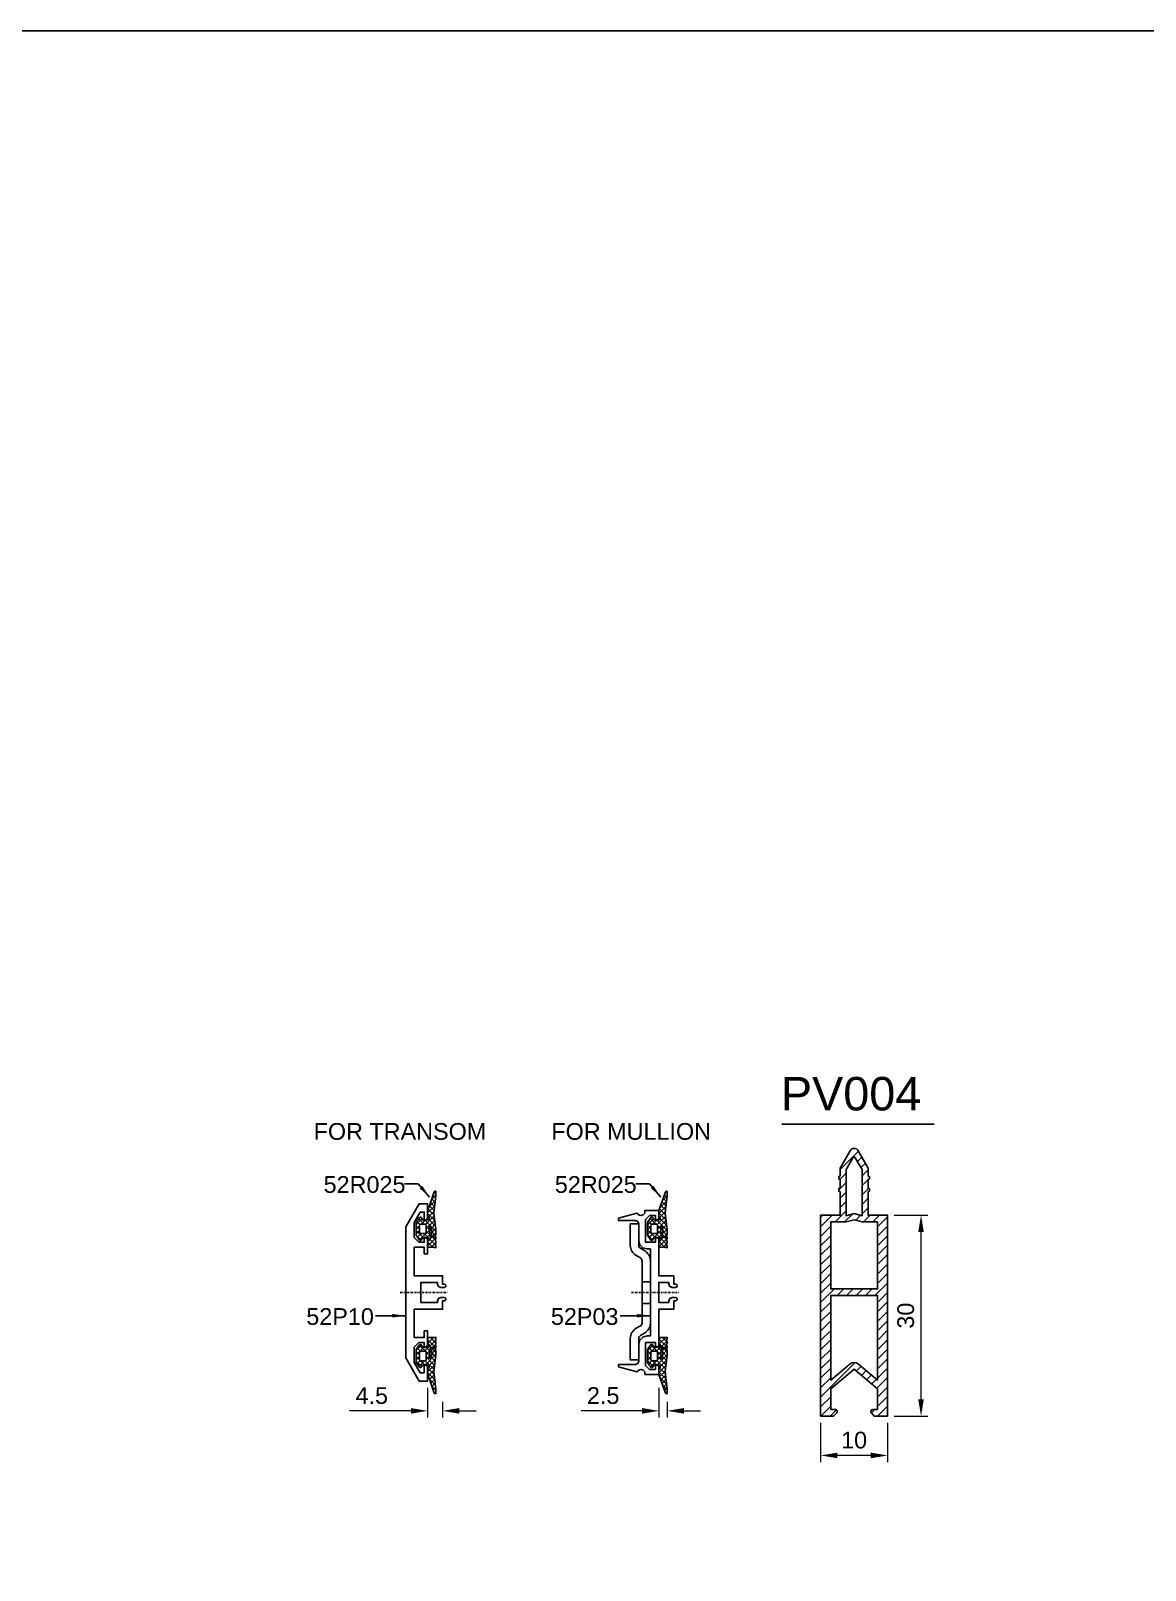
# Model space of a CAD drawing. Header units: millimetres. Extents: x 22319 to 27873, y 35287 to 39437.
# Drawn here: x 26489.5 to 26822.5, y 38976.9 to 39437 of the extents above; entities that cross this region are included whole.
import ezdxf

# ---------------------------------------------------------------- set-up
doc = ezdxf.new("R2010")
doc.units = ezdxf.units.MM
doc.header["$LTSCALE"] = 0.5
doc.linetypes.add('NEWDOT', pattern=[2, 1, -0.5, 0, -0.5])
for name, color, linetype in [('1', 1, 'Continuous'), ('22', 2, 'NEWDOT'), ('6', 6, 'Continuous'), ('arceringen', 6, 'Continuous'), ('FYLLD', 6, 'Continuous'), ('LIST', 2, 'Continuous'), ('MATT', 1, 'Continuous'), ('rubbers', 1, 'Continuous')]:
    doc.layers.add(name, color=color, linetype=linetype)
doc.layers.add('AM_5', color=3, linetype='Continuous', lineweight=18)
doc.layers.add('AM_6', color=2, linetype='Continuous', lineweight=20)
doc.styles.add('Border', font='ARIAL.TTF')
doc.styles.add('ROMANS', font='simplex.shx')
doc.styles.get("Standard").update_dxf_attribs({"font": 'ARIAL.TTF'})
doc.dimstyles.new('SBS_DIN$0', dxfattribs={"dimscale": 2, "dimtxt": 2.5, "dimasz": 2.5, "dimexe": 1, "dimexo": 1, "dimgap": 1, "dimtad": 1, "dimrnd": 0.5, "dimdsep": 46, "dimtxsty": 'Standard', "dimcen": 0, "dimclrd": 256, "dimclre": 256, "dimclrt": 2, "dimadec": 0, "dimazin": 2, "dimtp": 0.1, "dimtm": 0.1, "dimtfac": 0.71, "dimtofl": 0, "dimtmove": 0, "dimatfit": 3, "dimfxl": 0, "dimlwd": -1, "dimlwe": -1, "dimarcsym": 0})
doc.dimstyles.get("Standard").update_dxf_attribs({"dimtxt": 0.18, "dimasz": 0.18, "dimexe": 0.18, "dimexo": 0.0625, "dimgap": 0.09, "dimtad": 0, "dimtih": 1, "dimtoh": 1, "dimdec": 4, "dimzin": 0, "dimdsep": 46, "dimtxsty": 'Standard', "dimcen": 0.09, "dimadec": 0, "dimazin": 0, "dimtfac": 1, "dimtdec": 4, "dimtofl": 0, "dimtmove": 0, "dimatfit": 0, "dimfxl": 0, "dimtolj": 1, "dimtzin": 0, "dimarcsym": 0})

# ---------------------------------------------------------------- blocks, each defined once
blk = doc.blocks.new('*D407')
at = {"layer": 'AM_5'}
for p, q in [((26725.53839324043, 39021.018241354), (26725.53839324043, 39009.2406884341)), ((26745.53839324043, 39021.018241354), (26745.53839324043, 39009.2406884341)), ((26740.53839324043, 39011.2406884341), (26730.53839324043, 39011.2406884341))]:
    blk.add_line(p, q, dxfattribs=at)
for points in [[(26730.53839324043, 39012.07402176744), (26730.53839324043, 39010.40735510077), (26725.53839324043, 39011.2406884341)], [(26740.53839324043, 39012.07402176744), (26740.53839324043, 39010.40735510077), (26745.53839324043, 39011.2406884341)]]:
    blk.add_solid(points, dxfattribs=at)
at = {"layer": 'Defpoints', "color": 0}
for p in [(26725.53839324043, 39023.018241354), (26745.53839324043, 39023.018241354), (26725.53839324043, 39011.2406884341)]:
    blk.add_point(p, dxfattribs=at)
at = {"layer": 'AM_5', "color": 2, "insert": (26735.53839324043, 39015.79355337271), "char_height": 5, "attachment_point": 5}
blk.add_mtext('10', dxfattribs=at)
blk = doc.blocks.new('*D408')
at = {"layer": 'AM_5'}
for p, q in [((26747.53839324043, 39083.018241354), (26757.53839324043, 39083.018241354)), ((26755.53839324043, 39028.018241354), (26755.53839324043, 39078.018241354)), ((26747.53839324043, 39023.018241354), (26757.53839324043, 39023.018241354))]:
    blk.add_line(p, q, dxfattribs=at)
for points in [[(26754.7050599071, 39078.018241354), (26756.37172657376, 39078.018241354), (26755.53839324043, 39083.018241354)], [(26754.7050599071, 39028.018241354), (26756.37172657376, 39028.018241354), (26755.53839324043, 39023.018241354)]]:
    blk.add_solid(points, dxfattribs=at)
at = {"layer": 'Defpoints', "color": 0}
for p in [(26745.53839324043, 39083.018241354), (26755.53839324043, 39083.018241354), (26745.53839324043, 39023.018241354)]:
    blk.add_point(p, dxfattribs=at)
at = {"layer": 'AM_5', "color": 2, "insert": (26750.98382298122, 39053.01824135401), "char_height": 5, "attachment_point": 5, "rotation": 90}
blk.add_mtext('30', dxfattribs=at)
blk = doc.blocks.new('52R025')
at = {"layer": 'arceringen'}
h = blk.add_hatch(dxfattribs=at)
h.set_pattern_fill('ANSI37', color=256, scale=8, style=0)
h.set_pattern_definition([(45, (-946.5391729876393, 440.8052833423931), (-0.7071067811865475, 0.7071067811865476), []), (135, (-946.5391729876393, 440.8052833423931), (-0.7071067811865476, -0.7071067811865475), [])])
h.paths.add_polyline_path([(4.100000000000364, -2.200000000000045), (4.299999999999272, -2.399999999999977), (6.700000000000728, -2.399999999999977), (6.899999999999636, -2.200000000000045), (6.899999999999636, -0.6000000000000227), (6.700000000000728, -0.3999999999999773), (4.299999999999272, -0.3999999999999773), (4.100000000000364, -0.6000000000000227)], flags=16)
h.paths.add_polyline_path([(-5.790000000000873, 2.220000000000027), (-5.590000000000146, 2.009999999999991), (-1.3799999999992, 0.5499999999999545), (0, 0), (1.799999999999272, 0), (2.049999999999272, 0.42999999999995), (2.549999999999272, 0.42999999999995), (2.799999999999272, 0), (2.799999999999272, -1.5), (2.149999999999636, -1.879999999999995), (2, -2.120000000000005), (2.1299999999992, -2.379999999999995), (3.579999999999927, -3.399999999999977), (7.420000000000073, -3.399999999999977), (8.8700000000008, -2.379999999999995), (9, -2.120000000000005), (8.850000000000364, -1.879999999999995), (8.200000000000728, -1.5), (8.200000000000728, 0), (8.450000000000728, 0.42999999999995), (8.950000000000728, 0.42999999999995), (9.200000000000728, 0), (11, 0), (11, 1.899999999999977), (11.07999999999993, 2.059999999999945), (11.1200000000008, 2.5), (10.63999999999942, 2.5), (10.34000000000015, 2.340000000000032), (10.05999999999949, 2.340000000000032), (9.760000000000218, 2.5), (9.239999999999782, 2.5), (8.94000000000051, 2.340000000000032), (8.659999999999854, 2.340000000000032), (8.360000000000582, 2.5), (7.8799999999992, 2.5), (7.920000000000073, 2.059999999999945), (8, 1.899999999999977), (8, 0.7999999999999545), (4.930000000000291, 0.5599999999999454), (4.760000000000218, 0.8799999999999955), (6.299999999999272, 1.340000000000032), (6.559999999999491, 1.259999999999991), (7.159999999999854, 1.059999999999945), (7.700000000000728, 1.399999999999977), (7.790000000000873, 2.029999999999973), (7.350000000000364, 2.5), (5.829999999999927, 2.5), (0.8299999999999272, 1.870000000000005), (-4.409999999999854, 2.5), (-5.719999999999345, 2.5)])
at = {"color": 0, "linetype": 'ByBlock'}
for points in [[(-5.790000000000873, 2.220000000000027), (-5.590000000000146, 2.009999999999991), (-1.3799999999992, 0.5499999999999545), (0, 0), (1.799999999999272, 0), (2.049999999999272, 0.42999999999995), (2.549999999999272, 0.42999999999995), (2.799999999999272, 0), (2.799999999999272, -1.5), (2.149999999999636, -1.879999999999995), (2, -2.120000000000005), (2.1299999999992, -2.379999999999995), (3.579999999999927, -3.399999999999977), (7.420000000000073, -3.399999999999977), (8.8700000000008, -2.379999999999995), (9, -2.120000000000005), (8.850000000000364, -1.879999999999995), (8.200000000000728, -1.5), (8.200000000000728, 0), (8.450000000000728, 0.42999999999995), (8.950000000000728, 0.42999999999995), (9.200000000000728, 0), (11, 0), (11, 1.899999999999977), (11.07999999999993, 2.059999999999945), (11.1200000000008, 2.5), (10.63999999999942, 2.5), (10.34000000000015, 2.340000000000032), (10.05999999999949, 2.340000000000032), (9.760000000000218, 2.5), (9.239999999999782, 2.5), (8.94000000000051, 2.340000000000032), (8.659999999999854, 2.340000000000032), (8.360000000000582, 2.5), (7.8799999999992, 2.5), (7.920000000000073, 2.059999999999945), (8, 1.899999999999977), (8, 0.7999999999999545), (4.930000000000291, 0.5599999999999454), (4.760000000000218, 0.8799999999999955), (6.299999999999272, 1.340000000000032), (6.559999999999491, 1.259999999999991), (7.159999999999854, 1.059999999999945), (7.700000000000728, 1.399999999999977), (7.790000000000873, 2.029999999999973), (7.350000000000364, 2.5), (5.829999999999927, 2.5), (0.8299999999999272, 1.870000000000005), (-4.409999999999854, 2.5), (-5.719999999999345, 2.5)], [(4.100000000000364, -2.200000000000045), (4.299999999999272, -2.399999999999977), (6.700000000000728, -2.399999999999977), (6.899999999999636, -2.200000000000045), (6.899999999999636, -0.6000000000000227), (6.700000000000728, -0.3999999999999773), (4.299999999999272, -0.3999999999999773), (4.100000000000364, -0.6000000000000227)]]:
    blk.add_lwpolyline(points, close=True, dxfattribs=at)
blk = doc.blocks.new('*D514')
at = {"layer": 'AM_5'}
for p, q in [((26677.166126787, 39031.45659532154), (26677.166126787, 39022.56503019496)), ((26679.666126787, 39027.24035532153), (26679.666126787, 39022.56503019496)), ((26672.166126787, 39024.56503019496), (26653.94034233952, 39024.56503019496)), ((26684.666126787, 39024.56503019496), (26689.666126787, 39024.56503019496))]:
    blk.add_line(p, q, dxfattribs=at)
for points in [[(26672.166126787, 39025.39836352829), (26672.166126787, 39023.73169686162), (26677.166126787, 39024.56503019496)], [(26684.666126787, 39025.39836352829), (26684.666126787, 39023.73169686162), (26679.666126787, 39024.56503019496)]]:
    blk.add_solid(points, dxfattribs=at)
at = {"layer": 'Defpoints', "color": 0}
for p in [(26677.166126787, 39033.45659532154), (26679.666126787, 39029.24035532153), (26677.166126787, 39024.56503019496)]:
    blk.add_point(p, dxfattribs=at)
at = {"layer": 'AM_5', "color": 2, "insert": (26660.55323456326, 39029.11789513357), "char_height": 5, "attachment_point": 5}
blk.add_mtext('2.5', dxfattribs=at)
blk = doc.blocks.new('*D515')
at = {"layer": 'AM_5'}
for p, q in [((26608.07316436808, 39031.45659532154), (26608.07316436808, 39022.56503019496)), ((26612.57316436808, 39027.24035532153), (26612.57316436808, 39022.56503019496)), ((26603.07316436808, 39024.56503019496), (26584.73141811979, 39024.56503019496)), ((26617.57316436808, 39024.56503019496), (26622.57316436808, 39024.56503019496))]:
    blk.add_line(p, q, dxfattribs=at)
for points in [[(26603.07316436808, 39025.39836352829), (26603.07316436808, 39023.73169686162), (26608.07316436808, 39024.56503019496)], [(26617.57316436808, 39025.39836352829), (26617.57316436808, 39023.73169686162), (26612.57316436808, 39024.56503019496)]]:
    blk.add_solid(points, dxfattribs=at)
at = {"layer": 'Defpoints', "color": 0}
for p in [(26608.07316436808, 39033.45659532154), (26612.57316436808, 39029.24035532153), (26608.07316436808, 39024.56503019496)]:
    blk.add_point(p, dxfattribs=at)
at = {"layer": 'AM_5', "color": 2, "insert": (26591.40229124394, 39029.10766320996), "char_height": 5, "attachment_point": 5}
blk.add_mtext('4.5', dxfattribs=at)

msp = doc.modelspace()

# ---------------------------------------------------------------- hatches: boundary and pattern name
at = {"layer": 'FYLLD'}
h = msp.add_hatch(dxfattribs=at)
h.set_pattern_fill('USER', color=256, scale=2, angle=45, pattern_type=0)
h.set_pattern_definition([(45, (248.4045476405954, 1.768526532978285), (-1.414213562373095, 1.414213562373095), [])])
h.paths.add_polyline_path([(26745.53839324041, 39083.018241354), (26739.73839324043, 39083.018241354), (26739.73839324043, 39090.11824135401), (26740.13839324042, 39090.22542103098), (26740.13839324042, 39091.01106167703), (26739.73839324043, 39091.11824135401), (26739.73839324043, 39093.718241354), (26740.13839324042, 39093.82542103097), (26740.13839324042, 39094.61106167702), (26739.73839324043, 39094.718241354), (26739.73839324043, 39097.14372429447), (26736.75082880572, 39102.31833768624, 0.5773502691896208), (26734.32595767512, 39102.31833768624), (26731.33839324042, 39097.14372429447), (26731.33839324042, 39094.718241354), (26730.93839324042, 39094.61106167702), (26730.93839324042, 39093.82542103097), (26731.33839324042, 39093.718241354), (26731.33839324042, 39091.11824135401), (26730.93839324042, 39091.01106167703), (26730.93839324042, 39090.22542103098), (26731.33839324042, 39090.11824135401), (26731.33839324042, 39083.018241354), (26725.53839324043, 39083.018241354), (26725.53839324043, 39023.018241354), (26729.38692137785, 39023.018241354), (26730.36265730914, 39023.99397728528, 0.6681786379194609), (26729.93839324042, 39025.018241354), (26728.53839324041, 39025.018241354), (26728.53839324041, 39031.14454393575), (26735.53839324043, 39037.018241354), (26742.53839324043, 39031.14454393575), (26742.53839324043, 39025.018241354), (26741.13839324042, 39025.018241354, 0.588876116928277), (26740.62940496091, 39024.10054506615), (26741.489865103, 39023.018241354), (26745.53839324043, 39023.018241354)])
h.paths.add_polyline_path([(26742.53839324041, 39061.018241354), (26728.53839324041, 39061.018241354), (26728.53839324043, 39081.018241354), (26733.13839324042, 39081.018241354), (26735.53839324043, 39081.66131941584), (26737.93839324042, 39081.018241354), (26742.53839324043, 39081.018241354)], flags=16)
h.paths.add_polyline_path([(26742.53839324043, 39059.018241354), (26742.53839324041, 39033.75535851442), (26736.8239684598, 39038.55033024024, 0.3639702342661469), (26734.25281802104, 39038.55033024024), (26728.53839324041, 39033.75535851442), (26728.53839324041, 39059.018241354)], flags=16)
h.paths.add_polyline_path([(26737.93839324042, 39082.88173847873), (26735.53839324043, 39083.52481654056), (26733.13839324042, 39082.88173847873), (26733.13839324042, 39096.66141574808), (26735.1919830789, 39100.21833768624, -0.5773502691896695), (26735.88480340194, 39100.21833768624), (26737.93839324042, 39096.66141574808)], flags=16)

# ---------------------------------------------------------------- linework, layer by layer
msp.add_line((26713.96610727782, 39110.22029281519), (26759.43884172874, 39110.22029281519))
for points in [[(22318.70771382542, 39437.03467588875), (27872.65919384413, 39437.03467588875), (27872.65919384413, 35287.04940153871), (22318.70771382542, 35287.04940153871)], [(26742.53839324043, 39081.018241354), (26737.93839324042, 39081.018241354), (26735.53839324043, 39081.66131941584), (26733.13839324042, 39081.018241354), (26728.53839324043, 39081.018241354), (26728.53839324043, 39061.018241354), (26742.53839324043, 39061.018241354)]]:
    msp.add_lwpolyline(points, close=True)
for points in [[(26739.73839324043, 39090.11824135401), (26740.13839324042, 39090.22542103098), (26740.13839324042, 39091.01106167703), (26739.73839324043, 39091.11824135401), (26739.73839324043, 39093.718241354), (26740.13839324042, 39093.82542103097), (26740.13839324042, 39094.61106167702), (26739.73839324043, 39094.718241354), (26739.73839324043, 39097.14372429447), (26736.75082880572, 39102.31833768624, 0.5773502691896208), (26734.32595767512, 39102.31833768624), (26731.33839324042, 39097.14372429447), (26731.33839324042, 39094.718241354), (26730.93839324042, 39094.61106167702), (26730.93839324042, 39093.82542103097), (26731.33839324042, 39093.718241354), (26731.33839324042, 39091.11824135401), (26730.93839324042, 39091.01106167703), (26730.93839324042, 39090.22542103098), (26731.33839324042, 39090.11824135401), (26731.33839324042, 39083.018241354), (26725.53839324043, 39083.018241354), (26725.53839324043, 39023.018241354), (26729.38692137785, 39023.018241354), (26730.36265730914, 39023.99397728528, 0.6681786379194607), (26729.93839324042, 39025.018241354), (26728.53839324041, 39025.018241354), (26728.53839324041, 39031.14454393575), (26735.53839324043, 39037.018241354), (26742.53839324043, 39031.14454393575), (26742.53839324043, 39025.018241354), (26741.13839324042, 39025.018241354, 0.6681786379192975), (26740.71412917171, 39023.99397728528), (26741.489865103, 39023.018241354), (26745.53839324043, 39023.018241354), (26745.53839324043, 39083.018241354), (26739.73839324043, 39083.018241354)], [(26737.93839324042, 39096.66141574808), (26735.88480340194, 39100.21833768624, 0.5773502691896694), (26735.1919830789, 39100.21833768624), (26733.13839324042, 39096.66141574808), (26733.13839324042, 39082.88173847873), (26735.53839324043, 39083.52481654056), (26737.93839324042, 39082.88173847873)], [(26736.8239684598, 39038.55033024024), (26742.53839324043, 39033.75535851442), (26742.53839324043, 39059.018241354), (26728.53839324041, 39059.018241354), (26728.53839324041, 39033.75535851442), (26734.25281802104, 39038.55033024024, -0.3639702342661469)]]:
    msp.add_lwpolyline(points, format="xyb", close=True)
at = {"layer": '1'}
for p, q in [((26674.666126787, 39063.10662494799), (26672.166126787, 39063.10662494799)), ((26674.666126787, 39056.60662494799), (26672.166126787, 39056.60662494799))]:
    msp.add_line(p, q, dxfattribs=at)
msp.add_lwpolyline([(26668.666126787, 39074.03493748505), (26668.666126787, 39080.45758721586), (26671.166126787, 39080.45758721586), (26671.166126787, 39074.03493748505, 0.2679491924311014), (26671.666126787, 39073.16891208127), (26672.916126787, 39072.44722424478, -0.2679491924310667), (26674.666126787, 39069.41613533153), (26674.666126787, 39050.82136038026, -0.2679491924312761), (26672.916126787, 39047.79027146701), (26671.666126787, 39047.06858363052, 0.2679491924313022), (26671.166126787, 39046.20255822674), (26671.166126787, 39039.77990849593), (26668.666126787, 39039.77990849593), (26668.666126787, 39046.20255822674, -0.2679491924312011), (26670.416126787, 39049.23364713998), (26671.666126787, 39049.95533497647, 0.2679491924312979), (26672.166126787, 39050.82136038026), (26672.166126787, 39069.41613533153, 0.2679491924310957), (26671.666126787, 39070.28216073531), (26670.416126787, 39071.0038485718, -0.2679491924309667)], format="xyb", close=True, dxfattribs=at)
at = {"layer": '22'}
for p, q in [((26599.87318236809, 39059.95662532154), (26614.07316436808, 39059.95662532154)), ((26668.966144787, 39059.95662532154), (26683.166126787, 39059.95662532154))]:
    msp.add_line(p, q, dxfattribs=at)
at = {"layer": '6'}
msp.add_lwpolyline([(26608.07316436808, 39048.45662532154), (26608.07316436808, 39044.15663032154), (26607.37318236808, 39043.45662532154), (26607.07316436808, 39043.45662532154), (26607.07316436808, 39044.95662532154), (26605.47316436808, 39044.95662532154), (26604.07316436808, 39043.55662532154), (26604.07316436808, 39039.0547015329), (26605.86183950268, 39035.95662532154), (26607.07316436808, 39035.95662532154), (26607.07316436808, 39038.45662532154), (26607.37318236808, 39038.45662532154), (26608.07316436808, 39037.75662832154), (26608.07316436808, 39033.45662532154), (26605.57316436808, 39033.45662532154), (26601.57316436808, 39040.38482855182), (26601.57316436808, 39059.65662532154), (26601.87316436808, 39059.95662532154), (26601.57316436808, 39060.25662532154), (26601.57316436808, 39079.52842209127), (26605.57316436808, 39086.45662532154), (26608.07316436808, 39086.45662532154), (26608.07316436808, 39082.15662232154), (26607.37318236808, 39081.45662532154), (26607.07316436808, 39081.45662532154), (26607.07316436808, 39083.95662532154), (26605.86183950268, 39083.95662532154), (26604.07316436808, 39080.85854911019), (26604.07316436808, 39076.35662532155), (26605.47316436808, 39074.95662532154), (26607.07316436808, 39074.95662532154), (26607.07316436808, 39076.45662532154), (26607.37318236808, 39076.45662532154), (26608.07316436808, 39075.75662032155), (26608.07316436808, 39071.45662532154), (26607.07316436808, 39071.45662532154), (26607.07316436808, 39073.45662532154), (26604.07316436808, 39073.45662532154), (26604.07316436808, 39064.95662532154), (26612.57316436808, 39064.95662532154), (26612.57316436808, 39062.45662532154), (26613.07316436808, 39062.45662532154), (26613.42671036808, 39062.31017932154), (26613.57316436808, 39061.95662532154), (26613.42671036808, 39061.60307132154), (26613.07316436808, 39061.45662532154), (26612.07316436808, 39061.45662532154), (26611.36607236808, 39061.74951732154), (26611.07316436808, 39062.45662532154), (26611.07316436808, 39062.95662532154), (26606.07316436808, 39062.95662532154), (26606.07316436808, 39056.95662532154), (26611.07316436808, 39056.95662532154), (26611.07316436808, 39057.45662532154), (26611.36607236808, 39058.16373332154), (26612.07316436808, 39058.45662532154), (26613.07316436808, 39058.45662532154), (26613.42671036808, 39058.31017932154), (26613.57316436808, 39057.95662532154), (26613.42671036808, 39057.60307132154), (26613.07316436808, 39057.45662532154), (26612.57316436808, 39057.45662532154), (26612.57316436808, 39054.95662532154), (26604.07316436808, 39054.95662532154), (26604.07316436808, 39046.45662532154), (26607.07316436808, 39046.45662532154), (26607.07316436808, 39048.45662532154), (26608.07316436808, 39048.45662532154), (26608.07316436808, 39044.65663032154)], dxfattribs=at)
msp.add_lwpolyline([(26681.666126787, 39057.45662532154), (26682.166126787, 39057.45662532154), (26682.519672787, 39057.60307132154), (26682.666126787, 39057.95662532154), (26682.519672787, 39058.31017932154), (26682.166126787, 39058.45662532154), (26681.166126787, 39058.45662532154), (26680.459034787, 39058.16373332153), (26680.166126787, 39057.45662532154), (26680.166126787, 39056.95662532154), (26677.166126787, 39056.95662532154), (26677.166126787, 39062.95662532154), (26680.166126787, 39062.95662532154), (26680.166126787, 39062.45662532154), (26680.459034787, 39061.74951732154), (26681.166126787, 39061.45662532154), (26682.166126787, 39061.45662532154), (26682.519672787, 39061.60307132154), (26682.666126787, 39061.95662532154), (26682.519672787, 39062.31017932154), (26682.166126787, 39062.45662532154), (26681.666126787, 39062.45662532154), (26681.666126787, 39064.95662532154), (26677.166126787, 39064.95662532154), (26677.166126787, 39075.75662832153), (26676.466144787, 39076.45662532154), (26676.166126787, 39076.45662532154), (26676.166126787, 39074.95662532154), (26673.166126787, 39074.95662532154), (26673.166126787, 39081.75662832153), (26674.366138787, 39082.95662932154), (26676.166126787, 39082.95662932154), (26676.166126787, 39081.45662932154), (26676.466144787, 39081.45662932154), (26677.166126787, 39082.15663032153), (26677.166126787, 39084.45662932154), (26672.966144787, 39084.45662932154), (26672.966144787, 39083.67704632153), (26672.523609787, 39083.15276132154), (26671.866138787, 39082.95662932154), (26671.312031787, 39083.09221532154), (26670.65733470251, 39083.66639576595), (26665.166126787, 39082.19504032154), (26665.166126787, 39081.45662932154), (26670.166126787, 39081.45662932154), (26670.873218787, 39081.16373632153), (26671.166126787, 39080.45662932154), (26671.166126787, 39075.45662532154), (26671.501056787, 39074.20662532154), (26672.416126787, 39073.29156332154), (26673.666126787, 39072.95662532154), (26674.666126787, 39072.95662532154), (26674.666126787, 39046.95662532154), (26673.666126787, 39046.95662532154), (26672.416126787, 39046.62168732154), (26671.501056787, 39045.70662532154), (26671.166126787, 39044.45662532154), (26671.166126787, 39039.45662532154), (26670.873218787, 39038.74951732154), (26670.166126787, 39038.45662532154), (26665.166126787, 39038.45662532154), (26665.166126787, 39037.71821432154), (26670.65728785909, 39036.24686329866), (26671.312031787, 39036.82104332154), (26671.866138787, 39036.95662532154), (26672.523609787, 39036.76049632153), (26672.966144787, 39036.23621232154), (26672.966144787, 39035.45662532154), (26677.166126787, 39035.45662532154), (26677.166126787, 39037.75662832153), (26676.466144787, 39038.45662532154), (26676.166126787, 39038.45662532154), (26676.166126787, 39036.95662532154), (26674.366138787, 39036.95662532154), (26673.166126787, 39038.15663032153), (26673.166126787, 39044.95662532154), (26676.166126787, 39044.95662532154), (26676.166126787, 39043.45662532154), (26676.466144787, 39043.45662532154), (26677.166126787, 39044.15663032153), (26677.166126787, 39054.95662532154), (26681.666126787, 39054.95662532154)], close=True, dxfattribs=at)
at = {"layer": 'LIST'}
msp.add_line((26608.07316436808, 39082.15663032153), (26608.07316436808, 39084.45662932154), dxfattribs=at)
at = {"layer": 'MATT'}
for points in [[(26605.68763921239, 39091.13720058164), (26606.48804988767, 39091.82175523879), (26608.68769897624, 39088.43961657085)], [(26674.7806016313, 39091.13720058164), (26675.58101230659, 39091.82175523879), (26677.78066139515, 39088.43961657085)], [(26597.57316436808, 39052.46647262853), (26597.57316436808, 39053.51969260923), (26601.57316436808, 39052.99308261888)], [(26670.666126787, 39052.46647262853), (26670.666126787, 39053.51969260923), (26674.666126787, 39052.99308261888)]]:
    msp.add_solid(points, dxfattribs=at)

# ---------------------------------------------------------------- block references
at = {"layer": 'rubbers', "linetype": 'Continuous', "rotation": 270}
for p in [(26608.07316336809, 39084.45665132154), (26677.166125787, 39084.45665132154)]:
    msp.add_blockref('52R025', p, dxfattribs=at)
at = {"layer": 'rubbers', "linetype": 'Continuous', "xscale": -1, "rotation": 270}
for p in [(26608.07316336809, 39035.45659932154), (26677.166125787, 39035.45659932154)]:
    msp.add_blockref('52R025', p, dxfattribs=at)

# ---------------------------------------------------------------- texts
at = {"layer": 'AM_6'}
for s, insert, char_height, attachment_point, style in [('{\\fArial|b0|i0|c238|p34;PV004}', (26755.60781926338, 39114.22029281519), 10, 9, 'ROMANS'), ('52R025', (26577.00830202751, 39094.72611162058), 5, 1, 'Border'), ('52R025', (26646.10126444642, 39094.72611162058), 5, 1, 'Border'), ('52P10', (26571.83339773005, 39055.26252391793), 5, 1, 'Border'), ('52P03', (26644.92636014897, 39055.26252391793), 5, 1, 'Border')]:
    msp.add_mtext(s, dxfattribs=dict(at, insert=insert, char_height=char_height, attachment_point=attachment_point, style=style))
at = {"layer": 'AM_6', "char_height": 5, "width": 55.3932341542677, "attachment_point": 1}
for s, insert in [(' FOR TRANSOM', (26572.07813224405, 39110.57811117457)), ('  FOR MULLION', (26641.17109466296, 39110.57811117457))]:
    msp.add_mtext(s, dxfattribs=dict(at, insert=insert))

# ---------------------------------------------------------------- dimensions: what is measured, and where the dimension line sits
at = {"layer": 'AM_5'}
dim = msp.add_linear_dim(base=(26755.53839324043, 39083.018241354), p1=(26745.53839324043, 39023.018241354), p2=(26745.53839324043, 39083.018241354), angle=90, text='30', dimstyle='SBS_DIN$0', dxfattribs=at)
dim.commit()
dim.dimension.update_dxf_attribs({"geometry": '*D408', "text_midpoint": (26750.98382298122, 39053.01824135401)})
for base, p1, p2, picture, middle in [((26608.07316436808, 39024.56503019496), (26612.57316436808, 39029.24035532153), (26608.07316436808, 39033.45659532154), '*D515', (26591.40229124394, 39029.10766320996)), ((26677.166126787, 39024.56503019496), (26679.666126787, 39029.24035532153), (26677.166126787, 39033.45659532154), '*D514', (26660.55323456326, 39029.11789513357))]:
    dim = msp.add_linear_dim(base=base, p1=p1, p2=p2, dimstyle='SBS_DIN$0', dxfattribs=at)
    dim.commit()
    dim.dimension.update_dxf_attribs({"geometry": picture, "text_midpoint": middle})
dim = msp.add_linear_dim(base=(26725.53839324043, 39011.2406884341), p1=(26745.53839324043, 39023.018241354), p2=(26725.53839324043, 39023.018241354), text='10', dimstyle='SBS_DIN$0', dxfattribs=at)
dim.commit()
dim.dimension.update_dxf_attribs({"geometry": '*D407', "text_midpoint": (26735.53839324043, 39015.79355337271)})

# ---------------------------------------------------------------- leaders
at = {"layer": 'MATT', "has_arrowhead": 0}
for points in [[(26608.68769897624, 39088.43961657085), (26605.25209655622, 39092.45667032153), (26601.2214457421, 39092.45667032153)], [(26677.78066139515, 39088.43961657085), (26674.34505897514, 39092.45667032153), (26670.31440816101, 39092.45667032153)], [(26601.57316436808, 39052.99308261888), (26592.55216080507, 39052.99308261888)], [(26674.666126787, 39052.99308261888), (26665.64512322399, 39052.99308261888)]]:
    msp.add_leader(points, dimstyle='Standard', dxfattribs=at)

doc.saveas('drawing.dxf')
